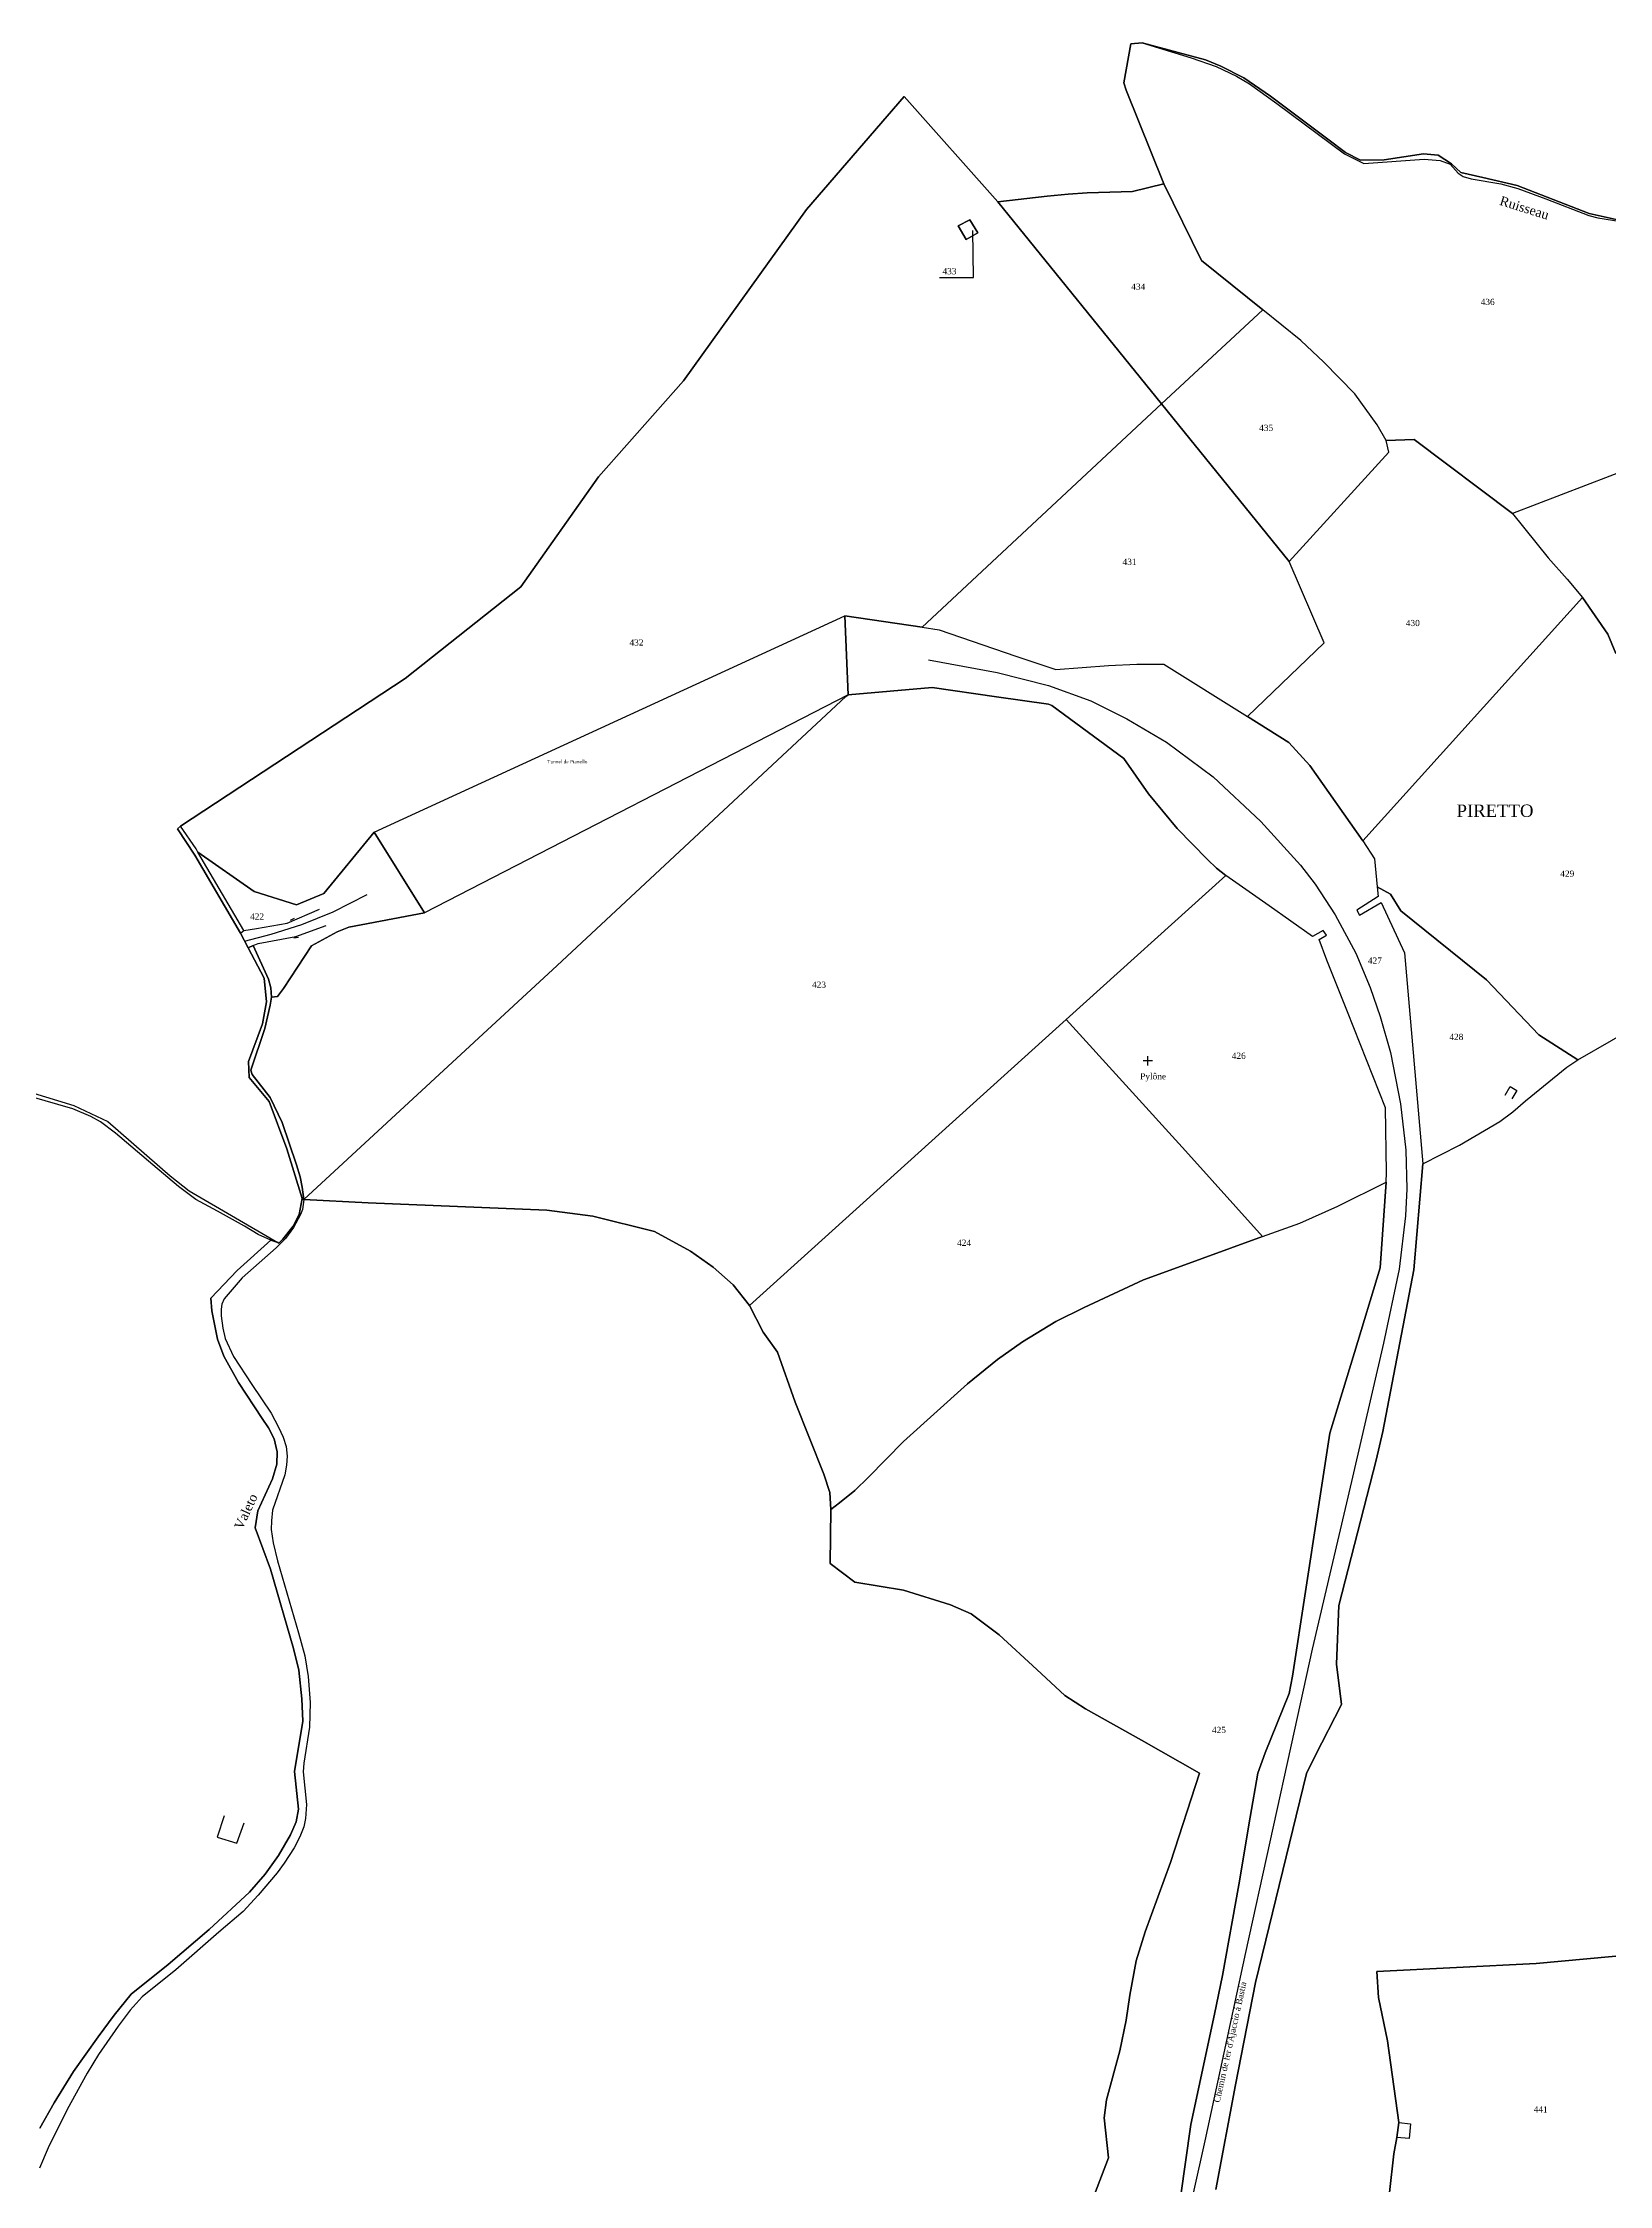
# Model space of a CAD drawing. Extents: x 1208104 to 1212743, y 6150498 to 6153217.
# Drawn here: x 1209590 to 1210096, y 6151201 to 6151892 of the extents above; entities that cross this region are included whole.
import ezdxf

# ---------------------------------------------------------------- set-up
doc = ezdxf.new("R2010")
doc.units = 0
doc.linetypes.add('CONTINU', pattern=[0])
doc.layers.get('0').update_dxf_attribs({"linetype": 'CONTINU'})
for name, color, linetype in [('1LIEUDIT', 7, 'CONTINU'), ('1PARCELLE', 7, 'CONTINU'), ('1SUBDSECT', 7, 'CONTINU'), ('1TRONFLUV', 7, 'CONTINU'), ('1TROUPARCELLE', 7, 'CONTINU'), ('3BATIDUR', 7, 'CONTINU'), ('3CALVAIRE', 7, 'CONTINU'), ('3CALVAIRETEX', 7, 'CONTINU'), ('3ENSIMMO', 7, 'CONTINU'), ('3FISCLINE', 7, 'CONTINUOUS'), ('3FLECHEPAR', 7, 'CONTINU'), ('3LIEUDITTEX', 7, 'CONTINU'), ('3MURNONMI', 7, 'CONTINU'), ('3PARCELLETEX', 7, 'CONTINU'), ('3SNCF', 7, 'CONTINU'), ('3SNCFTEX', 7, 'CONTINU'), ('3TRONFLUVTEX', 7, 'CONTINU'), ('3TUNNEL', 7, 'CONTINU')]:
    doc.layers.add(name, color=color, linetype=linetype)
doc.styles.get("Standard").update_dxf_attribs({"font": 'Times New Roman'})

# ---------------------------------------------------------------- blocks, each defined once
blk = doc.blocks.new('DETATOPO')
for points in [[(-1.5, 0), (1.5, 0)], [(0, -1.5), (0, 1.5)]]:
    blk.add_lwpolyline(points)
blk = doc.blocks.new('MURNOMI')
blk.add_line((-0.75, 0.5), (0.75, 0.5))

msp = doc.modelspace()

# ---------------------------------------------------------------- linework, layer by layer
at = {"layer": '1LIEUDIT'}
for points in [[(1210102.1, 6151834.46), (1210089.45, 6151837.28), (1210066.25, 6151846.26), (1210055.09, 6151848.85), (1210048.04, 6151850.46), (1210044.98, 6151853.26), (1210040.72, 6151856.09), (1210035.99, 6151856.57), (1210023.22, 6151854.64), (1210015.61, 6151854.54), (1210010.78, 6151857), (1210005, 6151861.29), (1209986.51, 6151875.12), (1209977.89, 6151881.05), (1209970.48, 6151884.82), (1209965.48, 6151886.86), (1209945.07, 6151892.38), (1209941.41, 6151892.01), (1209939.19, 6151879.42), (1209939.96, 6151877.1), (1209952.03, 6151846.8), (1209941.99, 6151844.39), (1209927.29, 6151843.91), (1209921.12, 6151843.55), (1209914.42, 6151842.83), (1209898.48, 6151841.04), (1209868.23, 6151875.02), (1209836.61, 6151838.52), (1209796.94, 6151783.19), (1209769.44, 6151752.18), (1209744.39, 6151716.71), (1209706.98, 6151687.07), (1209634.4, 6151639.42), (1209633.43, 6151638.51), (1209639.13, 6151630.02), (1209653.82, 6151604.89), (1209656.33, 6151600.08), (1209661.5, 6151590.36), (1209662.21, 6151582.65), (1209660.98, 6151575.54), (1209656.39, 6151563.38), (1209656.68, 6151558.29), (1209663.12, 6151550.48), (1209668.8, 6151535.18), (1209673.75, 6151519.14), (1209674.32, 6151518.82), (1209674.32, 6151518.82), (1209695.03, 6151517.81), (1209752.81, 6151515.44), (1209767.69, 6151513.45), (1209787.56, 6151508.56), (1209799.19, 6151502.16), (1209806.49, 6151497.02), (1209812.95, 6151491.34), (1209818.21, 6151484.63), (1209822.64, 6151475.96), (1209827.3, 6151469.59), (1209832.95, 6151453.36), (1209842.3, 6151430.13), (1209844.21, 6151424.18), (1209844.48, 6151418.76), (1209844.25, 6151401.33), (1209852.24, 6151395.31), (1209868.02, 6151392.66), (1209883.22, 6151387.98), (1209889.87, 6151385.04), (1209898.9, 6151378.32), (1209911, 6151367.03), (1209920.14, 6151358.63), (1209926.82, 6151354.37), (1209944.82, 6151344.28), (1209963.57, 6151333.57), (1209954.26, 6151304.73), (1209946.01, 6151282.39), (1209943.09, 6151273), (1209941.04, 6151261.9), (1209939.86, 6151253.81), (1209937.83, 6151243.9), (1209933.57, 6151228.09), (1209932.76, 6151222.3), (1209934.25, 6151209.36), (1209927.73, 6151192.5)], [(1209576.4, 6151556.37), (1209600.05, 6151549.17), (1209611.03, 6151544.04), (1209631.11, 6151526.51), (1209637.28, 6151521.66), (1209665.9, 6151504.97), (1209663.63, 6151505.71), (1209652.8, 6151495.93), (1209644.23, 6151486.95), (1209644.52, 6151482.93), (1209646.36, 6151473.78), (1209648.4, 6151468.27), (1209653.17, 6151459.75), (1209660.78, 6151448.18), (1209662.89, 6151445.13), (1209664.67, 6151441.56), (1209665.69, 6151437.41), (1209665.6, 6151433.39), (1209664.17, 6151428.65), (1209659.43, 6151418.33), (1209658.57, 6151412.82), (1209663.52, 6151399.47), (1209670.92, 6151373.81), (1209672.69, 6151366.9), (1209673.68, 6151357.59), (1209673.93, 6151350.43), (1209671.23, 6151334.09), (1209672.58, 6151321.94), (1209671.79, 6151317.84), (1209670.01, 6151313.7), (1209666.14, 6151307.02), (1209661.84, 6151300.96), (1209656.75, 6151295.16), (1209643.75, 6151283.13), (1209630.43, 6151271.8), (1209618.47, 6151262.26), (1209613.02, 6151255.41), (1209607.86, 6151248.49), (1209599.87, 6151237.26), (1209593.6, 6151227.13), (1209589.03, 6151218.94)], [(1209927.73, 6151192.5), (1209934.25, 6151209.36), (1209932.76, 6151222.3), (1209933.57, 6151228.09), (1209937.83, 6151243.9), (1209939.86, 6151253.81), (1209941.04, 6151261.9), (1209943.09, 6151273), (1209946.01, 6151282.39), (1209954.26, 6151304.73), (1209963.57, 6151333.57), (1209944.82, 6151344.28), (1209926.82, 6151354.37), (1209920.14, 6151358.63), (1209911, 6151367.03), (1209898.9, 6151378.32), (1209889.87, 6151385.04), (1209883.22, 6151387.98), (1209868.02, 6151392.66), (1209852.24, 6151395.31), (1209844.25, 6151401.33), (1209844.48, 6151418.76), (1209844.21, 6151424.18), (1209842.3, 6151430.13), (1209832.95, 6151453.36), (1209827.3, 6151469.59), (1209822.64, 6151475.96), (1209818.21, 6151484.63), (1209812.95, 6151491.34), (1209806.49, 6151497.02), (1209799.19, 6151502.16), (1209787.56, 6151508.56), (1209767.69, 6151513.45), (1209752.81, 6151515.44), (1209695.03, 6151517.81), (1209674.32, 6151518.82), (1209673.75, 6151519.14), (1209672.77, 6151514.01), (1209670.86, 6151510.29), (1209667.5, 6151506.09), (1209666.25, 6151504.7), (1209665.9, 6151504.97), (1209663.63, 6151505.71), (1209652.8, 6151495.93), (1209644.23, 6151486.95), (1209644.52, 6151482.93), (1209646.36, 6151473.78), (1209648.4, 6151468.27), (1209653.17, 6151459.75), (1209660.78, 6151448.18), (1209662.89, 6151445.13), (1209664.67, 6151441.56), (1209665.69, 6151437.41), (1209665.6, 6151433.39), (1209664.17, 6151428.65), (1209659.43, 6151418.33), (1209658.57, 6151412.82), (1209663.52, 6151399.47), (1209670.92, 6151373.81), (1209672.69, 6151366.9), (1209673.68, 6151357.59), (1209673.93, 6151350.43), (1209671.23, 6151334.09), (1209672.58, 6151321.94), (1209671.79, 6151317.84), (1209670.01, 6151313.7), (1209666.14, 6151307.02), (1209661.84, 6151300.96), (1209656.75, 6151295.16), (1209643.75, 6151283.13), (1209630.43, 6151271.8), (1209618.47, 6151262.26), (1209613.02, 6151255.41), (1209607.86, 6151248.49), (1209599.87, 6151237.26), (1209593.6, 6151227.13), (1209589.03, 6151218.94)]]:
    msp.add_lwpolyline(points, dxfattribs=at)
at = {"layer": '1PARCELLE'}
for points in [[(1210104.03, 6151755.42), (1210064.68, 6151740.39), (1210032.98, 6151764.26), (1210023.93, 6151763.93), (1210020.97, 6151768.97), (1210013.76, 6151778.99), (1210003.75, 6151789.3), (1209996.36, 6151796.25), (1209984, 6151806.15), (1209964.19, 6151822.06), (1209952.03, 6151846.8), (1209939.96, 6151877.1), (1209939.19, 6151879.42), (1209941.41, 6151892.01), (1209941.41, 6151892.01), (1209945.07, 6151892.38), (1209960.9, 6151887.58), (1209968.95, 6151884.79), (1209975.56, 6151881.58), (1209979.72, 6151879.13), (1209988.54, 6151872.75), (1210010.47, 6151856.53), (1210016.73, 6151853.45), (1210036.14, 6151854.84), (1210041.34, 6151854.39), (1210044.53, 6151853.22), (1210047.1, 6151850.31), (1210048.79, 6151849.24), (1210051.36, 6151848.5), (1210060.96, 6151846.82), (1210066.46, 6151845.34), (1210075.48, 6151842.03), (1210089.39, 6151836.57), (1210092.29, 6151835.9), (1210101.7, 6151834.34)], [(1210104.03, 6151755.42), (1210064.68, 6151740.39), (1210076.21, 6151726.1), (1210082.34, 6151719.2), (1210087.28, 6151713.26), (1210095.44, 6151701.41), (1210098.11, 6151695.23)], [(1210098.11, 6151695.23), (1210095.44, 6151701.41), (1210087.28, 6151713.26), (1210016.33, 6151634.63), (1210020.16, 6151628.88), (1210020.99, 6151619.8), (1210025.31, 6151617.5), (1210028.68, 6151612.11), (1210056.33, 6151589.78), (1210073.24, 6151572.06), (1210085.76, 6151564.01), (1210107.52, 6151576.4)], [(1209957.51, 6151196.57), (1209960.77, 6151220.18), (1209968.4, 6151255.73), (1209971.05, 6151268.24), (1209976.29, 6151297.53), (1209979.92, 6151319.43), (1209982.4, 6151333.63), (1209984.79, 6151340.16), (1209992.59, 6151359.33), (1209993.59, 6151364.97), (1210002, 6151419.61), (1210005.67, 6151443.43), (1210013.67, 6151469.44), (1210021.98, 6151496.76), (1210023.91, 6151524.46), (1210024.03, 6151527.52), (1210023.63, 6151548.41), (1210011.41, 6151579.51), (1210004.7, 6151596.1), (1210002.23, 6151602.77), (1210004.59, 6151604.2), (1210003.56, 6151605.73), (1210000.06, 6151603.74), (1209986.08, 6151613.64), (1209972.06, 6151623.53), (1209969.12, 6151625.8), (1209966.14, 6151628.7), (1209956.36, 6151638.67), (1209947.08, 6151649.82), (1209939.2, 6151661.26), (1209915.9, 6151678.37), (1209914.81, 6151678.79), (1209898.02, 6151681.16), (1209877.22, 6151684.21), (1209850.08, 6151681.83), (1209849, 6151707.37), (1209874.03, 6151703.64), (1209879.54, 6151702.8), (1209904.26, 6151694.31), (1209917.14, 6151689.96), (1209934.15, 6151691.3), (1209943.32, 6151691.73), (1209952.07, 6151691.71), (1209979.05, 6151674.83), (1209992.4, 6151666.39), (1209999.24, 6151659.04), (1210016.33, 6151634.63), (1210020.16, 6151628.88), (1210020.99, 6151619.8), (1210021.32, 6151616.71), (1210014.41, 6151612.25), (1210015.3, 6151610.69), (1210022.23, 6151614.73), (1210029.78, 6151598.46), (1210035.73, 6151530.4), (1210032.81, 6151496.17), (1210022.84, 6151443.98), (1210020.69, 6151434.71), (1210008.65, 6151387.74), (1210007.84, 6151368.8), (1210009.45, 6151355.72), (1210001, 6151339.18), (1209998.2, 6151333.53), (1209981.69, 6151265.98), (1209975.21, 6151232.94), (1209968.83, 6151199.2)], [(1209968.83, 6151199.2), (1209975.21, 6151232.94), (1209981.69, 6151265.98), (1209998.2, 6151333.53), (1210001, 6151339.18), (1210009.45, 6151355.72), (1210007.84, 6151368.8), (1210008.65, 6151387.74), (1210020.69, 6151434.71), (1210022.84, 6151443.98), (1210032.81, 6151496.17), (1210035.73, 6151530.4), (1210047.54, 6151536.41), (1210060.6, 6151544.08), (1210064.76, 6151547.2), (1210068.86, 6151550.73), (1210082.23, 6151561.6), (1210085.76, 6151564.01), (1210107.52, 6151576.4)], [(1209589.03, 6151218.94), (1209593.6, 6151227.13), (1209599.87, 6151237.26), (1209607.86, 6151248.49), (1209613.02, 6151255.41), (1209618.47, 6151262.26), (1209630.43, 6151271.8), (1209643.75, 6151283.13), (1209656.75, 6151295.16), (1209661.84, 6151300.96), (1209666.14, 6151307.02), (1209670.01, 6151313.7), (1209671.79, 6151317.84), (1209672.58, 6151321.94), (1209671.23, 6151334.09), (1209673.93, 6151350.43), (1209673.68, 6151357.59), (1209672.69, 6151366.9), (1209670.92, 6151373.81), (1209663.52, 6151399.47), (1209658.57, 6151412.82), (1209659.43, 6151418.33), (1209664.17, 6151428.65), (1209665.6, 6151433.39), (1209665.69, 6151437.41), (1209664.67, 6151441.56), (1209662.89, 6151445.13), (1209660.78, 6151448.18), (1209653.17, 6151459.75), (1209648.4, 6151468.27), (1209646.36, 6151473.78), (1209644.52, 6151482.93), (1209644.23, 6151486.95), (1209652.8, 6151495.93), (1209663.63, 6151505.71), (1209659.59, 6151507.58), (1209655.11, 6151510.29), (1209646.35, 6151515.04), (1209639.43, 6151518.9), (1209633.85, 6151523.02), (1209625.53, 6151530), (1209613.47, 6151540.25), (1209608.65, 6151543.9), (1209605.54, 6151545.69), (1209599.65, 6151548.14), (1209576.91, 6151554.69)], [(1209927.73, 6151192.5), (1209934.25, 6151209.36), (1209932.76, 6151222.3), (1209933.57, 6151228.09), (1209937.83, 6151243.9), (1209939.86, 6151253.81), (1209941.04, 6151261.9), (1209943.09, 6151273), (1209946.01, 6151282.39), (1209954.26, 6151304.73), (1209963.57, 6151333.57), (1209944.82, 6151344.28), (1209926.82, 6151354.37), (1209920.14, 6151358.63), (1209911, 6151367.03), (1209898.9, 6151378.32), (1209889.87, 6151385.04), (1209883.22, 6151387.98), (1209868.02, 6151392.66), (1209852.24, 6151395.31), (1209844.25, 6151401.33), (1209844.48, 6151418.76), (1209847.32, 6151420.89), (1209852.24, 6151424.93), (1209856.71, 6151429.18), (1209868.02, 6151440.65), (1209888.61, 6151459.34), (1209898.36, 6151467.17), (1209906.45, 6151472.88), (1209917.23, 6151479.5), (1209926.33, 6151484.02), (1209945.46, 6151492.96), (1209954.07, 6151496.04), (1209983.91, 6151506.86), (1209996.04, 6151511.25), (1210008.33, 6151516.67), (1210023.91, 6151524.46), (1210021.98, 6151496.76), (1210013.67, 6151469.44), (1210005.67, 6151443.43), (1210002, 6151419.61), (1209993.59, 6151364.97), (1209992.59, 6151359.33), (1209984.79, 6151340.16), (1209982.4, 6151333.63), (1209979.92, 6151319.43), (1209976.29, 6151297.53), (1209971.05, 6151268.24), (1209968.4, 6151255.73), (1209960.77, 6151220.18), (1209957.51, 6151196.57)], [(1209927.73, 6151192.5), (1209934.25, 6151209.36), (1209932.76, 6151222.3), (1209933.57, 6151228.09), (1209937.83, 6151243.9), (1209939.86, 6151253.81), (1209941.04, 6151261.9), (1209943.09, 6151273), (1209946.01, 6151282.39), (1209954.26, 6151304.73), (1209963.57, 6151333.57), (1209944.82, 6151344.28), (1209926.82, 6151354.37), (1209920.14, 6151358.63), (1209911, 6151367.03), (1209898.9, 6151378.32), (1209889.87, 6151385.04), (1209883.22, 6151387.98), (1209868.02, 6151392.66), (1209852.24, 6151395.31), (1209844.25, 6151401.33), (1209844.48, 6151418.76), (1209844.21, 6151424.18), (1209842.3, 6151430.13), (1209832.95, 6151453.36), (1209827.3, 6151469.59), (1209822.64, 6151475.96), (1209818.21, 6151484.63), (1209812.95, 6151491.34), (1209806.49, 6151497.02), (1209799.19, 6151502.16), (1209787.56, 6151508.56), (1209767.69, 6151513.45), (1209752.81, 6151515.44), (1209695.03, 6151517.81), (1209674.32, 6151518.82), (1209673.83, 6151515.65), (1209673.23, 6151514.03), (1209671, 6151509.78), (1209668.39, 6151506.26), (1209665.36, 6151503.21), (1209654.36, 6151493.59), (1209648.52, 6151486.78), (1209647.82, 6151485.01), (1209647.57, 6151483.43), (1209647.58, 6151481.28), (1209648.14, 6151477.29), (1209648.92, 6151474), (1209651.61, 6151468.17), (1209657.47, 6151459.09), (1209663.72, 6151449.89), (1209666.11, 6151445.3), (1209667.64, 6151442.14), (1209668.58, 6151439.06), (1209668.89, 6151435.95), (1209668.73, 6151433.08), (1209668.19, 6151429.9), (1209664.19, 6151418.52), (1209663.83, 6151415.06), (1209663.79, 6151412.33), (1209664.39, 6151408.01), (1209665.74, 6151402.13), (1209672.61, 6151378.94), (1209674.65, 6151371.5), (1209675.64, 6151364.79), (1209676.36, 6151356.45), (1209676.16, 6151348.43), (1209674.34, 6151336.86), (1209674.11, 6151333.99), (1209675.17, 6151323.48), (1209674.86, 6151318.99), (1209674.32, 6151316.23), (1209672.99, 6151313.01), (1209671.15, 6151309.5), (1209667.91, 6151304.51), (1209665.63, 6151301.4), (1209659.56, 6151294.19), (1209654.64, 6151288.94), (1209646.81, 6151282.2), (1209632.91, 6151270.05), (1209622.03, 6151261.34), (1209618.16, 6151257.05), (1209614.27, 6151251.89), (1209608, 6151242.79), (1209604.35, 6151236.7), (1209597.87, 6151225.02), (1209591.73, 6151212.61), (1209588.87, 6151206.02)], [(1210120.24, 6151276.59), (1210072.34, 6151272.17), (1210020.92, 6151269.5), (1210021.37, 6151261.1), (1210024.3, 6151247.18), (1210028.03, 6151220.74), (1210027.35, 6151215.91), (1210026.4, 6151210.7), (1210025.02, 6151198.14)], [(1210025.02, 6151198.14), (1210026.4, 6151210.7), (1210027.35, 6151215.91), (1210028.03, 6151220.74), (1210024.3, 6151247.18), (1210021.37, 6151261.1), (1210020.92, 6151269.5), (1210072.34, 6151272.17), (1210120.24, 6151276.59), (1210120.16, 6151272), (1210119.51, 6151264.61), (1210119.65, 6151260.84), (1210125.8, 6151244.12), (1210127.45, 6151237.39), (1210129.16, 6151224.72), (1210128.91, 6151217.91), (1210128.21, 6151212.73), (1210126.86, 6151206.83), (1210124.18, 6151198.06)]]:
    msp.add_lwpolyline(points, dxfattribs=at)
for points in [[(1209673.78, 6151522.79), (1209673.06, 6151526.2), (1209671.93, 6151530.1), (1209667.28, 6151543.67), (1209663.41, 6151551.74), (1209657.64, 6151559.27), (1209657.19, 6151560.61), (1209661.7, 6151574.08), (1209663.43, 6151581.63), (1209663.82, 6151584.21), (1209665.83, 6151584.43), (1209667.74, 6151586.99), (1209676.79, 6151600.72), (1209685.08, 6151605.32), (1209688.81, 6151606.83), (1209713.27, 6151611.46), (1209697.02, 6151637.52), (1209680.76, 6151617.71), (1209671.92, 6151614.04), (1209658.28, 6151618.28), (1209640.07, 6151631.03), (1209639.48, 6151632.05), (1209634.4, 6151639.42), (1209706.98, 6151687.07), (1209744.39, 6151716.71), (1209769.44, 6151752.18), (1209796.94, 6151783.19), (1209836.61, 6151838.52), (1209868.23, 6151875.02), (1209898.48, 6151841.04), (1209951.36, 6151775.8), (1209874.03, 6151703.64), (1209849, 6151707.37), (1209850.08, 6151681.83), (1209849.32, 6151681.31), (1209756.11, 6151594.43), (1209674.32, 6151518.82), (1209673.78, 6151522.79)], [(1209898.48, 6151841.04), (1209914.42, 6151842.83), (1209921.12, 6151843.55), (1209927.29, 6151843.91), (1209941.99, 6151844.39), (1209952.03, 6151846.8), (1209964.19, 6151822.06), (1209984, 6151806.15), (1209951.36, 6151775.8), (1209898.48, 6151841.04)], [(1209885.66, 6151833.26), (1209888.25, 6151828.87), (1209891.97, 6151830.98), (1209889.43, 6151835.26), (1209885.66, 6151833.26)], [(1209984, 6151806.15), (1209951.36, 6151775.8), (1209992.51, 6151724.86), (1210024.78, 6151760.22), (1210023.93, 6151763.93), (1210020.97, 6151768.97), (1210013.76, 6151778.99), (1210003.75, 6151789.3), (1209996.36, 6151796.25), (1209984, 6151806.15)], [(1209951.36, 6151775.8), (1209874.03, 6151703.64), (1209879.54, 6151702.8), (1209904.26, 6151694.31), (1209917.14, 6151689.96), (1209934.15, 6151691.3), (1209943.32, 6151691.73), (1209952.07, 6151691.71), (1209979.05, 6151674.83), (1210003.9, 6151698.63), (1209992.51, 6151724.86), (1209951.36, 6151775.8)], [(1210023.93, 6151763.93), (1210032.98, 6151764.26), (1210064.68, 6151740.39), (1210076.21, 6151726.1), (1210082.34, 6151719.2), (1210087.28, 6151713.26), (1210016.33, 6151634.63), (1209999.24, 6151659.04), (1209992.4, 6151666.39), (1209979.05, 6151674.83), (1210003.9, 6151698.63), (1209992.51, 6151724.86), (1210024.78, 6151760.22), (1210023.93, 6151763.93)], [(1209818.21, 6151484.63), (1209812.95, 6151491.34), (1209806.49, 6151497.02), (1209799.19, 6151502.16), (1209787.56, 6151508.56), (1209767.69, 6151513.45), (1209752.81, 6151515.44), (1209695.03, 6151517.81), (1209674.32, 6151518.82), (1209756.11, 6151594.43), (1209849.32, 6151681.31), (1209850.08, 6151681.83), (1209877.22, 6151684.21), (1209898.02, 6151681.16), (1209914.81, 6151678.79), (1209915.9, 6151678.37), (1209939.2, 6151661.26), (1209947.08, 6151649.82), (1209956.36, 6151638.67), (1209966.14, 6151628.7), (1209969.12, 6151625.8), (1209972.06, 6151623.53), (1209920.57, 6151576.99), (1209818.21, 6151484.63)], [(1209656.33, 6151600.08), (1209653.82, 6151604.89), (1209654.96, 6151605.76), (1209640.07, 6151631.03), (1209658.28, 6151618.28), (1209671.92, 6151614.04), (1209680.76, 6151617.71), (1209697.02, 6151637.52), (1209713.27, 6151611.46), (1209688.81, 6151606.83), (1209685.08, 6151605.32), (1209676.79, 6151600.72), (1209667.74, 6151586.99), (1209665.83, 6151584.43), (1209663.82, 6151584.21), (1209663.65, 6151587.24), (1209662.88, 6151590.03), (1209657.96, 6151600.88), (1209656.33, 6151600.08)], [(1210023.91, 6151524.46), (1210024.03, 6151527.52), (1210023.63, 6151548.41), (1210011.41, 6151579.51), (1210004.7, 6151596.1), (1210002.23, 6151602.77), (1210004.59, 6151604.2), (1210003.56, 6151605.73), (1210000.06, 6151603.74), (1209986.08, 6151613.64), (1209972.06, 6151623.53), (1209920.57, 6151576.99), (1209959.07, 6151534.6), (1209983.91, 6151506.86), (1209996.04, 6151511.25), (1210008.33, 6151516.67), (1210023.91, 6151524.46)], [(1210020.99, 6151619.8), (1210021.32, 6151616.71), (1210014.41, 6151612.25), (1210015.3, 6151610.69), (1210022.23, 6151614.73), (1210029.78, 6151598.46), (1210035.73, 6151530.4), (1210047.54, 6151536.41), (1210060.6, 6151544.08), (1210064.76, 6151547.2), (1210068.86, 6151550.73), (1210082.23, 6151561.6), (1210085.76, 6151564.01), (1210073.24, 6151572.06), (1210056.33, 6151589.78), (1210028.68, 6151612.11), (1210025.31, 6151617.5), (1210020.99, 6151619.8)], [(1209844.48, 6151418.76), (1209844.21, 6151424.18), (1209842.3, 6151430.13), (1209832.95, 6151453.36), (1209827.3, 6151469.59), (1209822.64, 6151475.96), (1209818.21, 6151484.63), (1209920.57, 6151576.99), (1209959.07, 6151534.6), (1209983.91, 6151506.86), (1209954.07, 6151496.04), (1209945.46, 6151492.96), (1209926.33, 6151484.02), (1209917.23, 6151479.5), (1209906.45, 6151472.88), (1209898.36, 6151467.17), (1209888.61, 6151459.34), (1209868.02, 6151440.65), (1209856.71, 6151429.18), (1209852.24, 6151424.93), (1209847.32, 6151420.89), (1209844.48, 6151418.76)]]:
    msp.add_lwpolyline(points, close=True, dxfattribs=at)
at = {"layer": '1SUBDSECT'}
msp.add_lwpolyline([(1209576.4, 6151556.37), (1209600.05, 6151549.17), (1209611.03, 6151544.04), (1209631.11, 6151526.51), (1209637.28, 6151521.66), (1209665.9, 6151504.97), (1209666.25, 6151504.7), (1209667.5, 6151506.09), (1209670.86, 6151510.29), (1209672.77, 6151514.01), (1209673.75, 6151519.14), (1209668.8, 6151535.18), (1209663.12, 6151550.48), (1209656.68, 6151558.29), (1209656.39, 6151563.38), (1209660.98, 6151575.54), (1209662.21, 6151582.65), (1209661.5, 6151590.36), (1209656.33, 6151600.08), (1209653.82, 6151604.89), (1209639.13, 6151630.02), (1209633.43, 6151638.51), (1209634.4, 6151639.42), (1209706.98, 6151687.07), (1209744.39, 6151716.71), (1209769.44, 6151752.18), (1209796.94, 6151783.19), (1209836.61, 6151838.52), (1209868.23, 6151875.02), (1209898.48, 6151841.04), (1209914.42, 6151842.83), (1209921.12, 6151843.55), (1209927.29, 6151843.91), (1209941.99, 6151844.39), (1209952.03, 6151846.8), (1209939.96, 6151877.1), (1209939.19, 6151879.42), (1209941.41, 6151892.01), (1209941.41, 6151892.01), (1209945.07, 6151892.38), (1209965.48, 6151886.86), (1209970.48, 6151884.82), (1209977.89, 6151881.05), (1209986.51, 6151875.12), (1210005, 6151861.29), (1210010.78, 6151857), (1210015.61, 6151854.54), (1210023.22, 6151854.64), (1210035.99, 6151856.57), (1210040.72, 6151856.09), (1210044.98, 6151853.26), (1210048.04, 6151850.46), (1210055.09, 6151848.85), (1210066.25, 6151846.26), (1210089.45, 6151837.28), (1210102.1, 6151834.46)], dxfattribs=at)
at = {"layer": '1TRONFLUV'}
for points in [[(1210102.1, 6151834.46), (1210089.45, 6151837.28), (1210066.25, 6151846.26), (1210055.09, 6151848.85), (1210048.04, 6151850.46), (1210044.98, 6151853.26), (1210040.72, 6151856.09), (1210035.99, 6151856.57), (1210023.22, 6151854.64), (1210015.61, 6151854.54), (1210010.78, 6151857), (1210005, 6151861.29), (1209986.51, 6151875.12), (1209977.89, 6151881.05), (1209970.48, 6151884.82), (1209965.48, 6151886.86), (1209945.07, 6151892.38), (1209960.9, 6151887.58), (1209968.95, 6151884.79), (1209975.56, 6151881.58), (1209979.72, 6151879.13), (1209988.54, 6151872.75), (1210010.47, 6151856.53), (1210016.73, 6151853.45), (1210036.14, 6151854.84), (1210041.34, 6151854.39), (1210044.53, 6151853.22), (1210047.1, 6151850.31), (1210048.79, 6151849.24), (1210051.36, 6151848.5), (1210060.96, 6151846.82), (1210066.46, 6151845.34), (1210075.48, 6151842.03), (1210089.39, 6151836.57), (1210092.29, 6151835.9), (1210101.7, 6151834.34)], [(1209589.03, 6151218.94), (1209593.6, 6151227.13), (1209599.87, 6151237.26), (1209607.86, 6151248.49), (1209613.02, 6151255.41), (1209618.47, 6151262.26), (1209630.43, 6151271.8), (1209643.75, 6151283.13), (1209656.75, 6151295.16), (1209661.84, 6151300.96), (1209666.14, 6151307.02), (1209670.01, 6151313.7), (1209671.79, 6151317.84), (1209672.58, 6151321.94), (1209671.23, 6151334.09), (1209673.93, 6151350.43), (1209673.68, 6151357.59), (1209672.69, 6151366.9), (1209670.92, 6151373.81), (1209663.52, 6151399.47), (1209658.57, 6151412.82), (1209659.43, 6151418.33), (1209664.17, 6151428.65), (1209665.6, 6151433.39), (1209665.69, 6151437.41), (1209664.67, 6151441.56), (1209662.89, 6151445.13), (1209660.78, 6151448.18), (1209653.17, 6151459.75), (1209648.4, 6151468.27), (1209646.36, 6151473.78), (1209644.52, 6151482.93), (1209644.23, 6151486.95), (1209652.8, 6151495.93), (1209663.63, 6151505.71), (1209665.9, 6151504.97), (1209666.25, 6151504.7), (1209667.5, 6151506.09), (1209670.86, 6151510.29), (1209672.77, 6151514.01), (1209673.75, 6151519.14), (1209668.8, 6151535.18), (1209663.12, 6151550.48), (1209656.68, 6151558.29), (1209656.39, 6151563.38), (1209660.98, 6151575.54), (1209662.21, 6151582.65), (1209661.5, 6151590.36), (1209656.33, 6151600.08), (1209657.96, 6151600.88), (1209662.88, 6151590.03), (1209663.65, 6151587.24), (1209663.82, 6151584.21), (1209663.82, 6151584.21), (1209663.43, 6151581.63), (1209661.7, 6151574.08), (1209657.19, 6151560.61), (1209657.64, 6151559.27), (1209663.41, 6151551.74), (1209667.28, 6151543.67), (1209671.93, 6151530.1), (1209673.06, 6151526.2), (1209673.78, 6151522.79), (1209674.32, 6151518.82), (1209673.83, 6151515.65), (1209673.23, 6151514.03), (1209671, 6151509.78), (1209668.39, 6151506.26), (1209665.36, 6151503.21), (1209654.36, 6151493.59), (1209648.52, 6151486.78), (1209647.82, 6151485.01), (1209647.57, 6151483.43), (1209647.58, 6151481.28), (1209648.14, 6151477.29), (1209648.92, 6151474), (1209651.61, 6151468.17), (1209657.47, 6151459.09), (1209663.72, 6151449.89), (1209666.11, 6151445.3), (1209667.64, 6151442.14), (1209668.58, 6151439.06), (1209668.89, 6151435.95), (1209668.73, 6151433.08), (1209668.19, 6151429.9), (1209664.19, 6151418.52), (1209663.83, 6151415.06), (1209663.79, 6151412.33), (1209664.39, 6151408.01), (1209665.74, 6151402.13), (1209672.61, 6151378.94), (1209674.65, 6151371.5), (1209675.64, 6151364.79), (1209676.36, 6151356.45), (1209676.16, 6151348.43), (1209674.34, 6151336.86), (1209674.11, 6151333.99), (1209675.17, 6151323.48), (1209674.86, 6151318.99), (1209674.32, 6151316.23), (1209672.99, 6151313.01), (1209671.15, 6151309.5), (1209667.91, 6151304.51), (1209665.63, 6151301.4), (1209659.56, 6151294.19), (1209654.64, 6151288.94), (1209646.81, 6151282.2), (1209632.91, 6151270.05), (1209622.03, 6151261.34), (1209618.16, 6151257.05), (1209614.27, 6151251.89), (1209608, 6151242.79), (1209604.35, 6151236.7), (1209597.87, 6151225.02), (1209591.73, 6151212.61), (1209588.87, 6151206.02)]]:
    msp.add_lwpolyline(points, dxfattribs=at)
msp.add_lwpolyline([(1209640.07, 6151631.03), (1209639.48, 6151632.05), (1209634.4, 6151639.42), (1209633.43, 6151638.51), (1209639.13, 6151630.02), (1209653.82, 6151604.89), (1209654.96, 6151605.76), (1209640.07, 6151631.03)], close=True, dxfattribs=at)
at = {"layer": '1TROUPARCELLE'}
msp.add_lwpolyline([(1209885.66, 6151833.26), (1209889.43, 6151835.26), (1209891.97, 6151830.98), (1209888.25, 6151828.87), (1209885.66, 6151833.26)], close=True, dxfattribs=at)
at = {"layer": '3BATIDUR'}
msp.add_lwpolyline([(1209888.25, 6151828.87), (1209885.66, 6151833.26), (1209889.43, 6151835.26), (1209891.97, 6151830.98), (1209888.25, 6151828.87)], close=True, dxfattribs=at)
at = {"layer": '3FISCLINE'}
for points in [[(1209654.96, 6151605.76), (1209659.02, 6151606.32), (1209668.86, 6151608.09), (1209679.37, 6151612.59)], [(1209657.96, 6151600.88), (1209659.59, 6151601.54), (1209671.74, 6151603.84), (1209681.47, 6151607.37)], [(1210062.29, 6151552.6), (1210063.99, 6151555.31), (1210066.11, 6151554.03), (1210064.47, 6151551.33)], [(1209648.53, 6151319.78), (1209646.25, 6151312.93), (1209652.62, 6151310.96), (1209654.98, 6151317.55)], [(1210028.03, 6151220.74), (1210031.76, 6151220.39), (1210031.32, 6151215.64), (1210027.35, 6151215.91)]]:
    msp.add_lwpolyline(points, dxfattribs=at)
at = {"layer": '3FLECHEPAR'}
msp.add_lwpolyline([(1209879.66, 6151816.64), (1209890.58, 6151816.62), (1209890.38, 6151831.75)], dxfattribs=at)
at = {"layer": '3SNCF'}
for points in [[(1209876.06, 6151693.1), (1209898.19, 6151689.07), (1209914.87, 6151684.87), (1209928.46, 6151679.87), (1209940.11, 6151674.09), (1209952.92, 6151666.58), (1209968, 6151655.36), (1209983.41, 6151640.97), (1209996.22, 6151626.78), (1210000.97, 6151620.64), (1210007.44, 6151610.82), (1210014.14, 6151598.44), (1210018.74, 6151587.28), (1210021.97, 6151577.98), (1210025.3, 6151566.37), (1210028.54, 6151549.71), (1210030.28, 6151534.76), (1210030.6, 6151522.34), (1210030.1, 6151513.63), (1210028.04, 6151496.37), (1210023.07, 6151472.41), (1210012.64, 6151427.81), (1210000, 6151373.66), (1209994.12, 6151347.16), (1209978.47, 6151275.64), (1209965.28, 6151214.9), (1209954.46, 6151166.05)], [(1209655.17, 6151602.31), (1209663.74, 6151604.53), (1209673.64, 6151607.62), (1209683.76, 6151611.74), (1209694.72, 6151617.34)]]:
    msp.add_lwpolyline(points, dxfattribs=at)
at = {"layer": '3TUNNEL'}
msp.add_lwpolyline([(1209849, 6151707.37), (1209850.08, 6151681.83), (1209713.27, 6151611.46), (1209697.02, 6151637.52), (1209849, 6151707.37)], close=True, dxfattribs=at)

# ---------------------------------------------------------------- block references
at = {"layer": '3CALVAIRE', "rotation": 90}
msp.add_blockref('DETATOPO', (1209946.88, 6151563.62), dxfattribs=at)
at = {"layer": '3MURNONMI'}
for p, rotation in [((1209670.82, 6151608.92), 23.2), ((1209671.74, 6151603.84), 190.8)]:
    msp.add_blockref('MURNOMI', p, dxfattribs=dict(at, rotation=rotation))

# ---------------------------------------------------------------- texts
at = {"layer": '3CALVAIRETEX'}
msp.add_text('Pylône', height=2, dxfattribs=at).set_placement((1209944.41, 6151557.65))
at = {"layer": '3ENSIMMO'}
msp.add_text('Tunnel de Pianello', height=1.125, dxfattribs=at).set_placement((1209752.91, 6151659.67))
at = {"layer": '3LIEUDITTEX'}
msp.add_text('PIRETTO', height=4, dxfattribs=at).set_placement((1210046.63, 6151642.41))
at = {"layer": '3PARCELLETEX'}
for s, p in [('433', (1209880.58, 6151817.64)), ('434', (1209941.54, 6151812.64)), ('436', (1210054.41, 6151807.72)), ('435', (1209982.86, 6151767.06)), ('431', (1209938.74, 6151723.8)), ('430', (1210030.23, 6151704.03)), ('432', (1209779.48, 6151697.75)), ('429', (1210080.12, 6151623.08)), ('422', (1209656.91, 6151609.23)), ('427', (1210017.98, 6151595.01)), ('423', (1209838.43, 6151587.23)), ('426', (1209974.01, 6151564.27)), ('428', (1210044.29, 6151570.36)), ('424', (1209885.28, 6151503.88)), ('425', (1209967.61, 6151346.56)), ('441', (1210071.53, 6151224.01))]:
    msp.add_text(s, height=2, dxfattribs=at).set_placement(p)
at = {"layer": '3SNCFTEX'}
msp.add_text("Chemin de fer d'Ajaccio á Bastia", height=2, rotation=77.4, dxfattribs=at).set_placement((1209970.1, 6151227.08))
at = {"layer": '3TRONFLUVTEX'}
for s, rotation, p in [('Ruisseau', 342.7, (1210060.29, 6151840.12)), ('Valeto', 65.3, (1209654.38, 6151411.98))]:
    msp.add_text(s, height=3, rotation=rotation, dxfattribs=at).set_placement(p)

doc.saveas('drawing.dxf')
